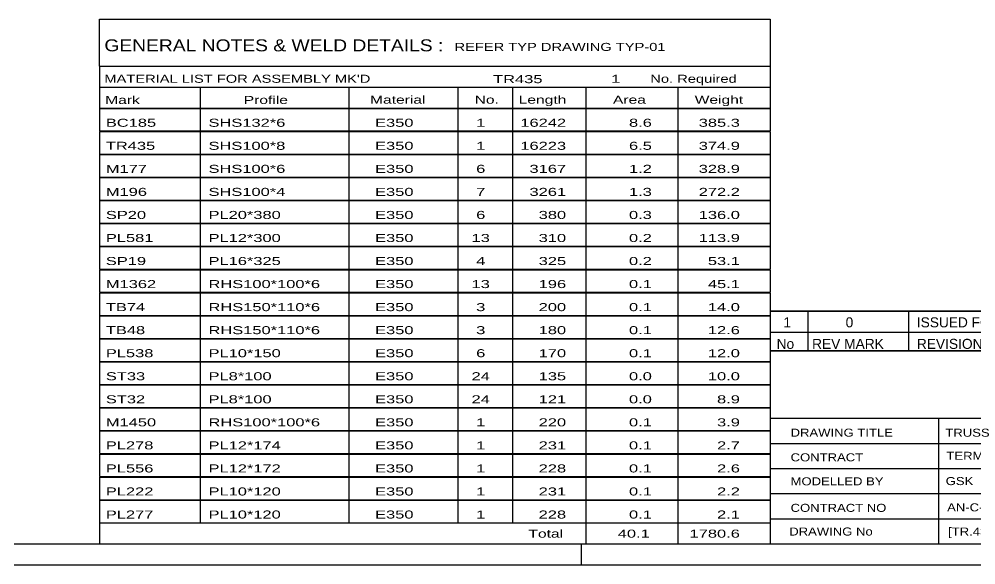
# Model space of a CAD drawing. Header units: millimetres. Extents: x -74 to 767, y -429 to 165.
# Drawn here: x 422.5 to 650.8, y -429 to -298.7 of the extents above; entities that cross this region are included whole.
import ezdxf

# ---------------------------------------------------------------- set-up
doc = ezdxf.new("R2010")
doc.units = ezdxf.units.MM
doc.styles.add('Arial Narrow', font='ARIALN.TTF', dxfattribs={"height": 0.2})

# ---------------------------------------------------------------- blocks, each defined once
blk = doc.blocks.new('Unknown-814185593-1133')
at = {"color": 5, "linetype": 'Continuous'}
for p, q in [((-69.32, -423.95), (761.68, -423.95)), ((556.68, -428.95), (556.68, -423.95)), ((-74.32, -428.95), (766.68, -428.95))]:
    blk.add_line(p, q, dxfattribs=at)
blk = doc.blocks.new('Unknown-814185593-9992')
at = {"color": 7, "linetype": 'Continuous'}
for p, q in [((601.68, -377.9), (601.68, -423.95)), ((601.68, -377.9), (761.68, -377.9)), ((761.68, -377.95), (761.68, -423.95)), ((601.68, -393.95), (761.68, -393.95)), ((641.82, -393.95), (641.82, -423.95)), ((601.68, -399.95), (761.68, -399.95)), ((743.68, -423.9), (743.68, -399.9)), ((601.68, -405.95), (761.68, -405.95)), ((685.82, -405.95), (685.82, -423.95)), ((601.68, -411.95), (761.68, -411.95)), ((601.68, -417.95), (743.68, -417.95)), ((601.68, -423.95), (761.68, -423.95))]:
    blk.add_line(p, q, dxfattribs=at)
at = {"color": 7, "style": 'Arial Narrow'}
for s, height, width, p in [('DRAWING TITLE', 1.9089, 1.425378, (606.56, -398.35)), ('TRUSS', 1.909, 1.425378, (643.49, -398.37)), ('CONTRACT', 1.909, 1.425378, (606.56, -404.24)), ('TERMINAL BUILDING', 1.9089, 1.425378, (643.74, -403.88)), ('MODELLED BY', 1.9089, 1.425378, (606.56, -409.97)), ('GSK', 1.909, 1.425378, (643.56, -409.91)), ('ISSUED', 1.909, 1.425378, (686.62, -410.31)), ('03.05.2026', 1.909, 1.425378, (703.37, -410.43)), ('CONTRACT NO', 1.9089, 1.425378, (606.56, -416.3)), ('AN-C-1376', 1.909, 1.425378, (643.91, -416.18)), ('SCALE', 1.909, 1.425378, (686.62, -416.3)), ('A1', 6.204, 1.25, (747.92, -421.75)), ('[TR.435]', 1.909, 1.425378, (644.14, -421.96)), ('1', 3.34, 1.5, (723.59, -423.28)), ('DRAWING No', 1.909, 1.425378, (606.24, -421.95)), ('REVISION No.', 1.9089, 1.425378, (686.62, -423.18))]:
    blk.add_text(s, height=height, dxfattribs=dict(at, width=width)).set_placement(p)
at = {"color": 7, "linetype": 'Continuous', "style": 'Arial Narrow'}
for s, height, width, p in [('PH #', 2.1, 1.42538, (749.08, -404.4)), ('108', 2.1, 1.42538, (749.87, -410.3)), ('NTS', 1.909, 1.425378, (703.68, -415.9))]:
    blk.add_text(s, height=height, dxfattribs=dict(at, width=width)).set_placement(p)
blk = doc.blocks.new('Unknown-814185593-9993')
at = {"color": 7, "linetype": 'Continuous'}
for p, q in [((441.68, -298.7), (601.68, -298.7)), ((441.68, -309.95), (441.68, -298.7)), ((601.68, -298.7), (601.68, -309.95)), ((441.68, -309.95), (601.68, -309.95)), ((441.68, -309.95), (441.68, -314.95)), ((601.68, -309.95), (601.68, -314.95)), ((441.68, -314.95), (601.68, -314.95)), ((441.68, -314.95), (441.68, -319.95)), ((465.68, -314.95), (465.68, -319.95)), ((501.18, -314.95), (501.18, -319.95)), ((527.18, -314.95), (527.18, -319.95)), ((540.18, -314.95), (540.18, -319.95)), ((557.68, -314.95), (557.68, -319.95)), ((579.68, -314.95), (579.68, -319.95)), ((601.68, -314.95), (601.68, -319.95)), ((441.68, -319.95), (601.68, -319.95)), ((441.68, -320), (441.68, -325.4)), ((441.68, -320), (601.68, -320)), ((465.68, -319.95), (465.68, -325.45)), ((501.18, -319.95), (501.18, -325.45)), ((527.18, -319.95), (527.18, -325.45)), ((540.18, -319.95), (540.18, -325.45)), ((557.68, -319.95), (557.68, -325.45)), ((579.68, -319.95), (579.68, -325.45)), ((601.68, -320), (601.68, -325.4)), ((441.68, -325.4), (601.68, -325.4)), ((441.68, -325.5), (441.68, -330.9)), ((441.68, -325.5), (601.68, -325.5)), ((465.68, -325.45), (465.68, -330.95)), ((501.18, -325.45), (501.18, -330.95)), ((527.18, -325.45), (527.18, -330.95)), ((540.18, -325.45), (540.18, -330.95)), ((557.68, -325.45), (557.68, -330.95)), ((579.68, -325.45), (579.68, -330.95)), ((601.68, -325.5), (601.68, -330.9)), ((441.68, -330.9), (601.68, -330.9)), ((465.68, -330.95), (465.68, -336.45)), ((501.18, -330.95), (501.18, -336.45)), ((527.18, -330.95), (527.18, -336.45)), ((540.18, -330.95), (540.18, -336.45)), ((557.68, -330.95), (557.68, -336.45)), ((579.68, -330.95), (579.68, -336.45)), ((441.68, -331), (441.68, -336.4)), ((441.68, -331), (601.68, -331)), ((601.68, -331), (601.68, -336.4)), ((441.68, -336.4), (601.68, -336.4)), ((441.68, -336.5), (441.68, -341.9)), ((441.68, -336.5), (601.68, -336.5)), ((465.68, -336.45), (465.68, -341.95)), ((501.18, -336.45), (501.18, -341.95)), ((527.18, -336.45), (527.18, -341.95)), ((540.18, -336.45), (540.18, -341.95)), ((557.68, -336.45), (557.68, -341.95)), ((579.68, -336.45), (579.68, -341.95)), ((601.68, -336.5), (601.68, -341.9)), ((441.68, -341.9), (601.68, -341.9)), ((441.68, -342), (441.68, -347.4)), ((441.68, -342), (601.68, -342)), ((465.68, -341.95), (465.68, -347.45)), ((501.18, -341.95), (501.18, -347.45)), ((527.18, -341.95), (527.18, -347.45)), ((540.18, -341.95), (540.18, -347.45)), ((557.68, -341.95), (557.68, -347.45)), ((579.68, -341.95), (579.68, -347.45)), ((601.68, -342), (601.68, -347.4)), ((441.68, -347.4), (601.68, -347.4)), ((441.68, -347.5), (441.68, -352.9)), ((441.68, -347.5), (601.68, -347.5)), ((465.68, -347.45), (465.68, -352.95)), ((501.18, -347.45), (501.18, -352.95)), ((527.18, -347.45), (527.18, -352.95)), ((540.18, -347.45), (540.18, -352.95)), ((557.68, -347.45), (557.68, -352.95)), ((579.68, -347.45), (579.68, -352.95)), ((601.68, -347.5), (601.68, -352.9)), ((441.68, -352.9), (601.68, -352.9)), ((441.68, -353), (441.68, -358.4)), ((441.68, -353), (601.68, -353)), ((465.68, -352.95), (465.68, -358.45)), ((501.18, -352.95), (501.18, -358.45)), ((527.18, -352.95), (527.18, -358.45)), ((540.18, -352.95), (540.18, -358.45)), ((557.68, -352.95), (557.68, -358.45)), ((579.68, -352.95), (579.68, -358.45)), ((601.68, -353), (601.68, -358.4)), ((441.68, -358.4), (601.68, -358.4)), ((441.68, -358.5), (441.68, -363.9)), ((441.68, -358.5), (601.68, -358.5)), ((465.68, -358.45), (465.68, -363.95)), ((501.18, -358.45), (501.18, -363.95)), ((527.18, -358.45), (527.18, -363.95)), ((540.18, -358.45), (540.18, -363.95)), ((557.68, -358.45), (557.68, -363.95)), ((579.68, -358.45), (579.68, -363.95)), ((601.68, -358.5), (601.68, -363.9)), ((441.68, -363.9), (601.68, -363.9)), ((441.68, -364), (441.68, -369.4)), ((441.68, -364), (601.68, -364)), ((465.68, -363.95), (465.68, -369.45)), ((501.18, -363.95), (501.18, -369.45)), ((527.18, -363.95), (527.18, -369.45)), ((540.18, -363.95), (540.18, -369.45)), ((557.68, -363.95), (557.68, -369.45)), ((579.68, -363.95), (579.68, -369.45)), ((601.68, -364), (601.68, -369.4)), ((441.68, -369.4), (601.68, -369.4)), ((441.68, -369.5), (441.68, -374.9)), ((441.68, -369.5), (601.68, -369.5)), ((465.68, -369.45), (465.68, -374.95)), ((501.18, -369.45), (501.18, -374.95)), ((527.18, -369.45), (527.18, -374.95)), ((540.18, -369.45), (540.18, -374.95)), ((557.68, -369.45), (557.68, -374.95)), ((579.68, -369.45), (579.68, -374.95)), ((601.68, -369.5), (601.68, -374.9)), ((441.68, -374.9), (601.68, -374.9)), ((441.68, -375), (441.68, -380.4)), ((441.68, -375), (601.68, -375)), ((465.68, -374.95), (465.68, -380.45)), ((501.18, -374.95), (501.18, -380.45)), ((527.18, -374.95), (527.18, -380.45)), ((540.18, -374.95), (540.18, -380.45)), ((557.68, -374.95), (557.68, -380.45)), ((579.68, -374.95), (579.68, -380.45)), ((601.68, -375), (601.68, -380.4)), ((441.68, -380.4), (601.68, -380.4)), ((441.68, -380.5), (441.68, -385.9)), ((441.68, -380.5), (601.68, -380.5)), ((465.68, -380.45), (465.68, -385.95)), ((501.18, -380.45), (501.18, -385.95)), ((527.18, -380.45), (527.18, -385.95)), ((540.18, -380.45), (540.18, -385.95)), ((557.68, -380.45), (557.68, -385.95)), ((579.68, -380.45), (579.68, -385.95)), ((601.68, -380.5), (601.68, -385.9)), ((441.68, -385.9), (601.68, -385.9)), ((441.68, -386), (441.68, -391.4)), ((441.68, -386), (601.68, -386)), ((465.68, -385.95), (465.68, -391.45)), ((501.18, -385.95), (501.18, -391.45)), ((527.18, -385.95), (527.18, -391.45)), ((540.18, -385.95), (540.18, -391.45)), ((557.68, -385.95), (557.68, -391.45)), ((579.68, -385.95), (579.68, -391.45)), ((601.68, -386), (601.68, -391.4)), ((441.68, -391.4), (601.68, -391.4)), ((441.68, -391.5), (441.68, -396.9)), ((441.68, -391.5), (601.68, -391.5)), ((465.68, -391.45), (465.68, -396.95)), ((501.18, -391.45), (501.18, -396.95)), ((527.18, -391.45), (527.18, -396.95)), ((540.18, -391.45), (540.18, -396.95)), ((557.68, -391.45), (557.68, -396.95)), ((579.68, -391.45), (579.68, -396.95)), ((601.68, -391.5), (601.68, -396.9)), ((441.68, -396.9), (601.68, -396.9)), ((441.68, -397), (441.68, -402.4)), ((441.68, -397), (601.68, -397)), ((465.68, -396.95), (465.68, -402.45)), ((501.18, -396.95), (501.18, -402.45)), ((527.18, -396.95), (527.18, -402.45)), ((540.18, -396.95), (540.18, -402.45)), ((557.68, -396.95), (557.68, -402.45)), ((579.68, -396.95), (579.68, -402.45)), ((601.68, -397), (601.68, -402.4)), ((441.68, -402.4), (601.68, -402.4)), ((441.68, -402.5), (441.68, -407.9)), ((441.68, -402.5), (601.68, -402.5)), ((465.68, -402.45), (465.68, -407.95)), ((501.18, -402.45), (501.18, -407.95)), ((527.18, -402.45), (527.18, -407.95)), ((540.18, -402.45), (540.18, -407.95)), ((557.68, -402.45), (557.68, -407.95)), ((579.68, -402.45), (579.68, -407.95)), ((601.68, -402.5), (601.68, -407.9)), ((441.68, -407.9), (601.68, -407.9)), ((441.68, -408), (441.68, -413.4)), ((441.68, -408), (601.68, -408)), ((465.68, -407.95), (465.68, -413.45)), ((501.18, -407.95), (501.18, -413.45)), ((527.18, -407.95), (527.18, -413.45)), ((540.18, -407.95), (540.18, -413.45)), ((557.68, -407.95), (557.68, -413.45)), ((579.68, -407.95), (579.68, -413.45)), ((601.68, -408), (601.68, -413.4)), ((441.68, -413.4), (601.68, -413.4)), ((441.68, -413.5), (441.68, -418.9)), ((441.68, -413.5), (601.68, -413.5)), ((465.68, -413.45), (465.68, -418.95)), ((501.18, -413.45), (501.18, -418.95)), ((527.18, -413.45), (527.18, -418.95)), ((540.18, -413.45), (540.18, -418.95)), ((557.68, -413.45), (557.68, -418.95)), ((579.68, -413.45), (579.68, -418.95)), ((601.68, -413.5), (601.68, -418.9)), ((441.68, -418.9), (601.68, -418.9)), ((441.68, -418.95), (601.68, -418.95)), ((441.68, -418.95), (441.68, -423.95)), ((557.68, -418.95), (557.68, -423.95)), ((579.68, -418.95), (579.68, -423.95)), ((601.68, -418.95), (601.68, -423.95)), ((441.68, -423.95), (601.68, -423.95))]:
    blk.add_line(p, q, dxfattribs=at)
at = {"color": 7, "style": 'Arial Narrow'}
for s, height, width, p in [('GENERAL NOTES & WELD DETAILS :', 2.8633, 1.4, (442.83, -306.39)), ('REFER TYP DRAWING TYP-01', 1.9089, 1.6, (526.38, -306.29)), ("MATERIAL LIST FOR ASSEMBLY MK'D", 1.9089, 1.6, (442.83, -313.89)), ('TR435', 1.909, 1.794707, (535.58, -313.98)), ('1', 1.91, 1.794707, (563.76, -313.89)), ('No. Required', 1.9089, 1.6, (573.09, -313.89)), ('Mark', 1.909, 1.7, (443.02, -318.95)), ('Profile', 1.909, 1.7, (476.09, -318.95)), ('Material', 1.909, 1.7, (506.22, -318.89)), ('No.', 1.909, 1.7, (531.18, -318.89)), ('Length', 1.909, 1.7, (541.68, -318.89)), ('Area', 1.909, 1.7, (564.18, -318.89)), ('Weight', 1.909, 1.7, (583.68, -318.89))]:
    blk.add_text(s, height=height, dxfattribs=dict(at, width=width)).set_placement(p)
at = {"color": 7, "linetype": 'Continuous', "style": 'Arial Narrow'}
for s, height, width, p in [('BC185', 1.909, 1.794707, (443.18, -324.39)), ('SHS132*6', 1.909, 1.794707, (467.68, -324.39)), ('E350', 1.909, 1.794707, (507.42, -324.39)), ('1', 1.91, 1.794707, (531.54, -324.39)), ('16242', 1.909, 1.794707, (542.08, -324.39)), ('8.6', 1.909, 1.794707, (568, -324.39)), ('385.3', 1.909, 1.794707, (584.64, -324.39)), ('TR435', 1.909, 1.794707, (443.18, -329.89)), ('SHS100*8', 1.909, 1.794707, (467.68, -329.89)), ('E350', 1.909, 1.794707, (507.42, -329.89)), ('1', 1.91, 1.794707, (531.54, -329.89)), ('16223', 1.909, 1.794707, (542.08, -329.89)), ('6.5', 1.909, 1.794707, (568, -329.89)), ('374.9', 1.909, 1.794707, (584.64, -329.89)), ('M177', 1.909, 1.794707, (443.18, -335.39)), ('SHS100*6', 1.909, 1.794707, (467.68, -335.39)), ('E350', 1.909, 1.794707, (507.42, -335.39)), ('6', 1.91, 1.794707, (531.54, -335.39)), ('3167', 1.909, 1.794707, (544.26, -335.39)), ('1.2', 1.909, 1.794707, (568, -335.39)), ('328.9', 1.909, 1.794707, (584.64, -335.39)), ('M196', 1.909, 1.794707, (443.18, -340.89)), ('SHS100*4', 1.909, 1.794707, (467.68, -340.89)), ('E350', 1.909, 1.794707, (507.42, -340.89)), ('7', 1.91, 1.794707, (531.54, -340.89)), ('3261', 1.909, 1.794707, (544.26, -340.89)), ('1.3', 1.909, 1.794707, (568, -340.89)), ('272.2', 1.909, 1.794707, (584.64, -340.89)), ('SP20', 1.909, 1.794707, (443.18, -346.39)), ('PL20*380', 1.909, 1.794707, (467.68, -346.39)), ('E350', 1.909, 1.794707, (507.42, -346.39)), ('6', 1.91, 1.794707, (531.54, -346.39)), ('380', 1.909, 1.794707, (546.45, -346.39)), ('0.3', 1.909, 1.794707, (568, -346.39)), ('136.0', 1.909, 1.794707, (584.64, -346.39)), ('PL581', 1.909, 1.794707, (443.18, -351.89)), ('PL12*300', 1.909, 1.794707, (467.68, -351.89)), ('E350', 1.909, 1.794707, (507.42, -351.89)), ('13', 1.909, 1.794707, (530.44, -351.89)), ('310', 1.909, 1.794707, (546.45, -351.89)), ('0.2', 1.909, 1.794707, (568, -351.89)), ('113.9', 1.909, 1.794707, (584.64, -351.89)), ('SP19', 1.909, 1.794707, (443.18, -357.39)), ('PL16*325', 1.909, 1.794707, (467.68, -357.39)), ('E350', 1.909, 1.794707, (507.42, -357.39)), ('4', 1.91, 1.794707, (531.54, -357.39)), ('325', 1.909, 1.794707, (546.45, -357.39)), ('0.2', 1.909, 1.794707, (568, -357.39)), ('53.1', 1.909, 1.794707, (586.82, -357.39)), ('M1362', 1.909, 1.794707, (443.18, -362.89)), ('RHS100*100*6', 1.9089, 1.794707, (467.68, -362.89)), ('E350', 1.909, 1.794707, (507.42, -362.89)), ('13', 1.909, 1.794707, (530.44, -362.89)), ('196', 1.909, 1.794707, (546.45, -362.89)), ('0.1', 1.909, 1.794707, (568, -362.89)), ('45.1', 1.909, 1.794707, (586.82, -362.89)), ('TB74', 1.909, 1.794707, (443.18, -368.39)), ('RHS150*110*6', 1.9089, 1.794707, (467.68, -368.39)), ('E350', 1.909, 1.794707, (507.42, -368.39)), ('3', 1.91, 1.794707, (531.54, -368.39)), ('200', 1.909, 1.794707, (546.45, -368.39)), ('0.1', 1.909, 1.794707, (568, -368.39)), ('14.0', 1.909, 1.794707, (586.82, -368.39)), ('TB48', 1.909, 1.794707, (443.18, -373.89)), ('RHS150*110*6', 1.9089, 1.794707, (467.68, -373.89)), ('E350', 1.909, 1.794707, (507.42, -373.89)), ('3', 1.91, 1.794707, (531.54, -373.89)), ('180', 1.909, 1.794707, (546.45, -373.89)), ('0.1', 1.909, 1.794707, (568, -373.89)), ('12.6', 1.909, 1.794707, (586.82, -373.89)), ('PL538', 1.909, 1.794707, (443.18, -379.39)), ('PL10*150', 1.909, 1.794707, (467.68, -379.39)), ('E350', 1.909, 1.794707, (507.42, -379.39)), ('6', 1.91, 1.794707, (531.54, -379.39)), ('170', 1.909, 1.794707, (546.45, -379.39)), ('0.1', 1.909, 1.794707, (568, -379.39)), ('12.0', 1.909, 1.794707, (586.82, -379.39)), ('ST33', 1.909, 1.794707, (443.18, -384.89)), ('PL8*100', 1.909, 1.794707, (467.68, -384.89)), ('E350', 1.909, 1.794707, (507.42, -384.89)), ('24', 1.909, 1.794707, (530.44, -384.89)), ('135', 1.909, 1.794707, (546.45, -384.89)), ('0.0', 1.909, 1.794707, (568, -384.89)), ('10.0', 1.909, 1.794707, (586.82, -384.89)), ('ST32', 1.909, 1.794707, (443.18, -390.39)), ('PL8*100', 1.909, 1.794707, (467.68, -390.39)), ('E350', 1.909, 1.794707, (507.42, -390.39)), ('24', 1.909, 1.794707, (530.44, -390.39)), ('121', 1.909, 1.794707, (546.45, -390.39)), ('0.0', 1.909, 1.794707, (568, -390.39)), ('8.9', 1.909, 1.794707, (589.01, -390.39)), ('M1450', 1.909, 1.794707, (443.18, -395.89)), ('RHS100*100*6', 1.9089, 1.794707, (467.68, -395.89)), ('E350', 1.909, 1.794707, (507.42, -395.89)), ('1', 1.91, 1.794707, (531.54, -395.89)), ('220', 1.909, 1.794707, (546.45, -395.89)), ('0.1', 1.909, 1.794707, (568, -395.89)), ('3.9', 1.909, 1.794707, (589.01, -395.89)), ('PL278', 1.909, 1.794707, (443.18, -401.39)), ('PL12*174', 1.909, 1.794707, (467.68, -401.39)), ('E350', 1.909, 1.794707, (507.42, -401.39)), ('231', 1.909, 1.794707, (546.45, -401.39)), ('0.1', 1.909, 1.794707, (568, -401.39)), ('2.7', 1.909, 1.794707, (589.01, -401.39)), ('1', 1.91, 1.794707, (531.54, -401.39)), ('PL556', 1.909, 1.794707, (443.18, -406.89)), ('PL12*172', 1.909, 1.794707, (467.68, -406.89)), ('E350', 1.909, 1.794707, (507.42, -406.89)), ('1', 1.91, 1.794707, (531.54, -406.89)), ('228', 1.909, 1.794707, (546.45, -406.89)), ('0.1', 1.909, 1.794707, (568, -406.89)), ('2.6', 1.909, 1.794707, (589.01, -406.89)), ('PL222', 1.909, 1.794707, (443.18, -412.39)), ('PL10*120', 1.909, 1.794707, (467.68, -412.39)), ('E350', 1.909, 1.794707, (507.42, -412.39)), ('1', 1.91, 1.794707, (531.54, -412.39)), ('231', 1.909, 1.794707, (546.45, -412.39)), ('0.1', 1.909, 1.794707, (568, -412.39)), ('2.2', 1.909, 1.794707, (589.01, -412.39)), ('PL277', 1.909, 1.794707, (443.18, -417.89)), ('PL10*120', 1.909, 1.794707, (467.68, -417.89)), ('E350', 1.909, 1.794707, (507.42, -417.89)), ('1', 1.91, 1.794707, (531.54, -417.89)), ('228', 1.909, 1.794707, (546.45, -417.89)), ('0.1', 1.909, 1.794707, (568, -417.89)), ('2.1', 1.909, 1.794707, (589.01, -417.89)), ('Total', 1.909, 1.7, (544.01, -422.45)), ('40.1', 1.909, 1.794707, (565.32, -422.45)), ('1780.6', 1.909, 1.794707, (582.45, -422.45))]:
    blk.add_text(s, height=height, dxfattribs=dict(at, width=width)).set_placement(p)
blk = doc.blocks.new('Unknown-814185593-9995')
at = {"color": 7, "linetype": 'Continuous'}
for p, q in [((601.68, -368.4), (761.68, -368.4)), ((761.68, -368.4), (601.68, -368.4)), ((601.68, -368.4), (601.68, -373.4)), ((610.68, -368.4), (610.68, -373.4)), ((634.68, -368.4), (634.68, -373.4)), ((731.68, -368.4), (731.68, -373.4)), ((761.68, -368.4), (761.68, -373.4)), ((601.68, -373.4), (761.68, -373.4)), ((601.68, -373.4), (601.68, -377.9)), ((601.68, -373.4), (761.68, -373.4)), ((610.68, -373.4), (610.68, -377.9)), ((634.68, -373.4), (634.68, -377.9)), ((731.68, -373.4), (731.68, -377.9)), ((761.68, -373.4), (761.68, -377.9)), ((761.68, -377.9), (601.68, -377.9))]:
    blk.add_line(p, q, dxfattribs=at)
at = {"color": 7, "linetype": 'Continuous', "style": 'Arial Narrow'}
for s, height, width, p in [('1', 2.39, 1.196471, (604.84, -372.26)), ('0', 2.39, 1.196471, (619.69, -372.26)), ('ISSUED FOR CONSTRUCTION', 2.3861, 1.196471, (636.68, -372.26)), ('03.05.2026', 2.386, 1.196471, (737.68, -372.26)), ('No', 2.386, 1.2, (603.22, -377.4)), ('REV MARK', 2.386, 1.2, (611.68, -377.4)), ('REVISION DESCRIPTION', 2.3861, 1.2, (636.68, -377.4)), ('REV. DATE', 2.386, 1.2, (736.96, -377.4))]:
    blk.add_text(s, height=height, dxfattribs=dict(at, width=width)).set_placement(p)

msp = doc.modelspace()

# ---------------------------------------------------------------- block references
for name in ['Unknown-814185593-1133', 'Unknown-814185593-9993', 'Unknown-814185593-9995', 'Unknown-814185593-9992']:
    msp.add_blockref(name, (0, 0))

doc.saveas('drawing.dxf')
